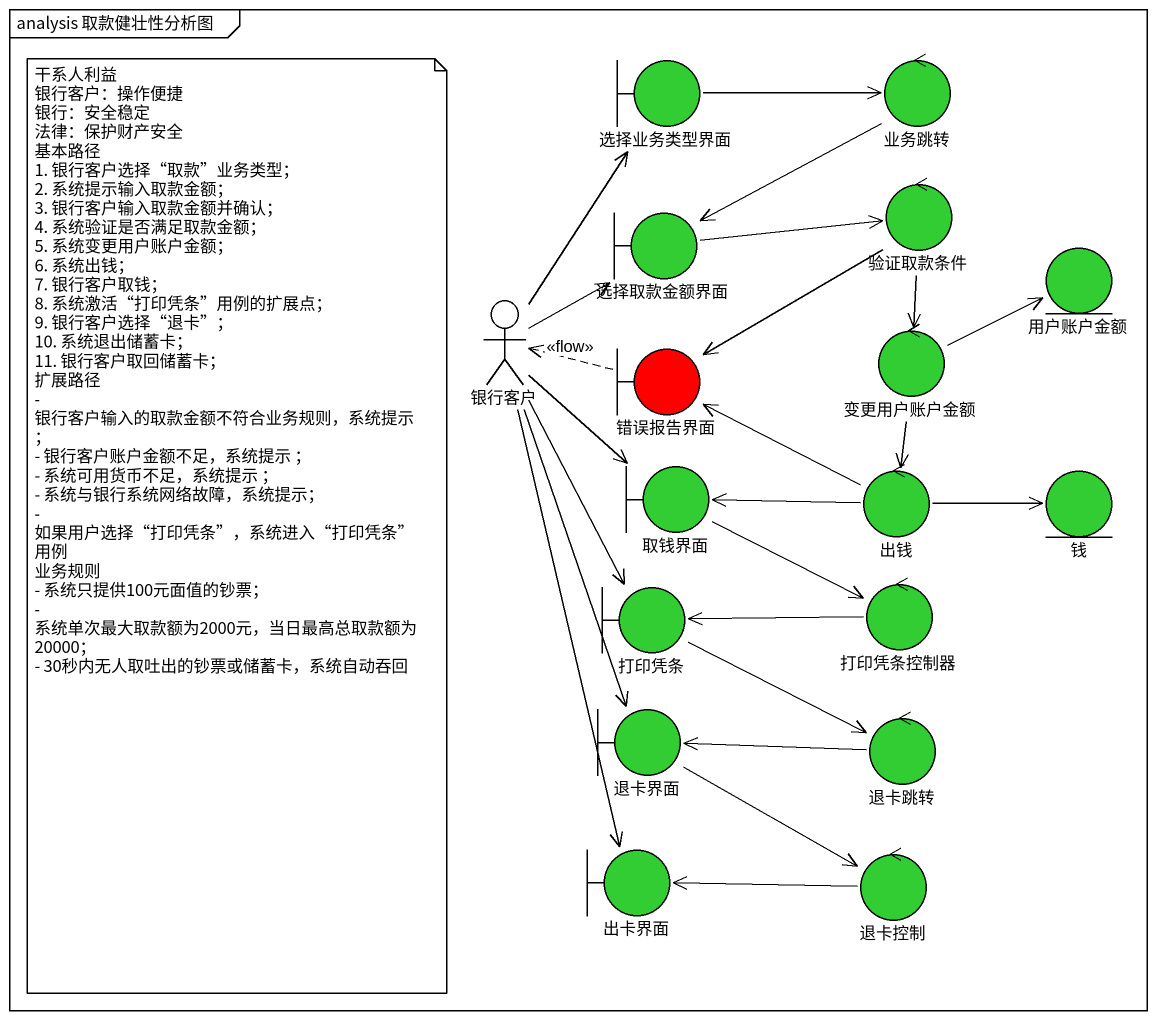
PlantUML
@startuml
mainframe analysis 取款健壮性分析图
boundary 选择业务类型界面 #32CD32
control 业务跳转 #32CD32
control 验证取款条件 #32CD32
boundary 选择取款金额界面 #32CD32
entity 用户账户金额 #32CD32
actor 银行客户
control 变更用户账户金额 #32CD32
boundary 错误报告界面 #FF0000
boundary 取钱界面 #32CD32
control 出钱 #32CD32
entity 钱 #32CD32
boundary 打印凭条 #32CD32
control 打印凭条控制器 #32CD32
boundary 退卡界面 #32CD32
control 退卡跳转 #32CD32
boundary 出卡界面 #32CD32
control 退卡控制 #32CD32
选择业务类型界面 -right-> 业务跳转
业务跳转 --> 选择取款金额界面
验证取款条件 --> 变更用户账户金额
验证取款条件 --> 错误报告界面
选择取款金额界面 -right-> 验证取款条件
银行客户 -up-> 选择业务类型界面
银行客户 -up-> 选择取款金额界面
银行客户 --> 取钱界面
银行客户 --> 打印凭条
银行客户 --> 退卡界面
银行客户 --> 出卡界面
变更用户账户金额 -right-> 用户账户金额
变更用户账户金额 --> 出钱
错误报告界面 .left.> 银行客户 : <<flow>>
取钱界面 -right-> 打印凭条控制器
出钱 -left-> 错误报告界面
出钱 -left-> 取钱界面
出钱 -right-> 钱
打印凭条 -right-> 退卡跳转
打印凭条控制器 -left-> 打印凭条
退卡界面 -right-> 退卡控制
退卡跳转 -left-> 退卡界面
退卡控制 -left-> 出卡界面
note as N1
  干系人利益
  银行客户：操作便捷
  银行：安全稳定
  法律：保护财产安全
  基本路径
  1. 银行客户选择“取款”业务类型；
  2. 系统提示输入取款金额；
  3. 银行客户输入取款金额并确认；
  4. 系统验证是否满足取款金额；
  5. 系统变更用户账户金额；
  6. 系统出钱；
  7. 银行客户取钱；
  8. 系统激活“打印凭条”用例的扩展点；
  9. 银行客户选择“退卡”；
  10. 系统退出储蓄卡；
  11. 银行客户取回储蓄卡；
  扩展路径
  - 银行客户输入的取款金额不符合业务规则，系统提示 ；
  - 银行客户账户金额不足，系统提示 ；
  - 系统可用货币不足，系统提示 ；
  - 系统与银行系统网络故障，系统提示；
  - 如果用户选择“打印凭条”，系统进入“打印凭条”用例
  业务规则
  - 系统只提供100元面值的钞票；
  - 系统单次最大取款额为2000元，当日最高总取款额为20000；
  - 30秒内无人取吐出的钞票或储蓄卡，系统自动吞回
end note
@enduml
